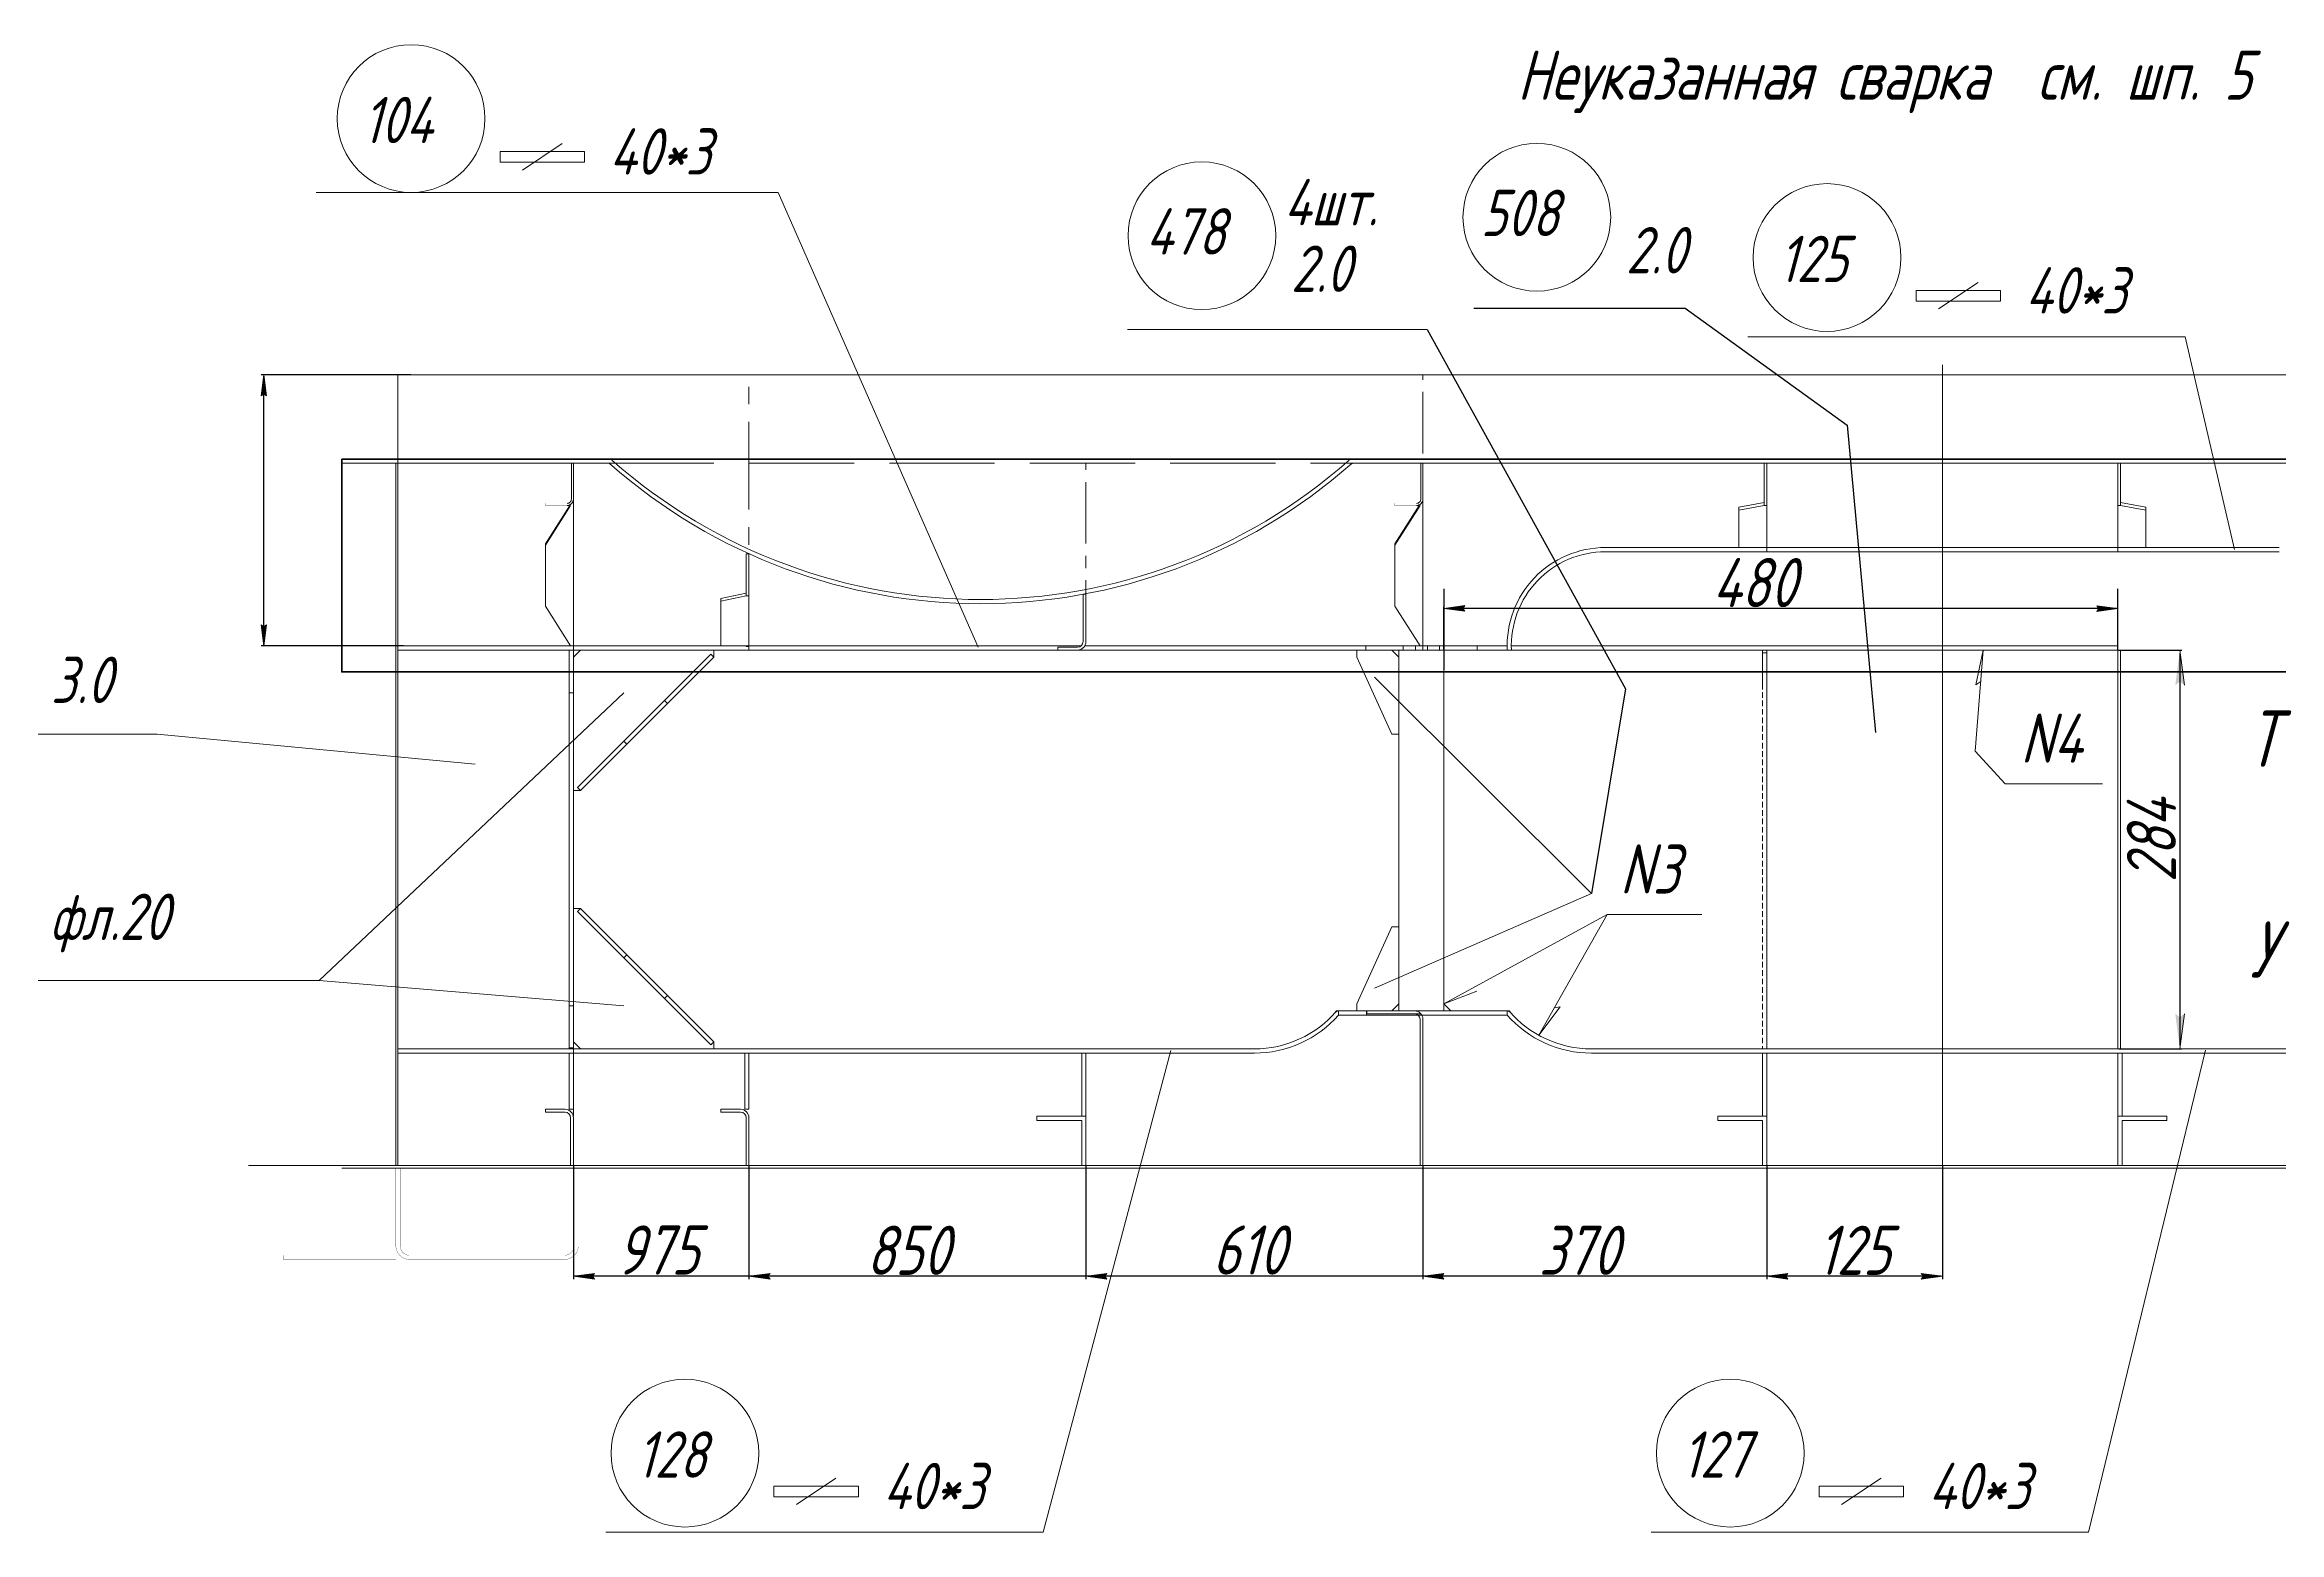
# Model space of a CAD drawing. Header units: millimetres. Extents: x 77380 to 135900, y -26587 to 17301.
# Drawn here: x 119893 to 121484, y -752 to 307 of the extents above; entities that cross this region are included whole.
import ezdxf

# ---------------------------------------------------------------- set-up
doc = ezdxf.new("R2010")
doc.units = ezdxf.units.MM
for name, pattern in [('K5LT32768', [0]), ('K5LT32772', [0]), ('K5LT32779', [0]), ('K5LT32780', [0]), ('K5LT32785', [200, 125, -25, 25, -25]), ('K5LT32790', [0]), ('K5LT32791', [0]), ('K5LT32800', [100, 75, -25]), ('K5LT32801', [70, 43.75, -8.75, 8.75, -8.75]), ('K5LT32802', [100, 62.5, -12.5, 12.5, -12.5]), ('K5LT32803', [60, 37.5, -7.5, 7.5, -7.5]), ('K5LT_DASHED', [6, 4, -2]), ('K5LT_THIN', [0])]:
    doc.linetypes.add(name, pattern=pattern)
doc.layers.add('4001', color=7, linetype='Continuous')
doc.styles.add('KDIMTEXTSTYLE', font='GOST_AU.SHX', dxfattribs={"width": 0.96, "oblique": 15, "height": 5})
doc.styles.add('KTEXTSTYLE', font='GOST_AU.SHX', dxfattribs={"width": 0.96, "height": 5})
doc.dimstyles.new('KDIMSTYLE (1.00)', dxfattribs={"dimtxt": 5, "dimasz": 1, "dimexe": 2, "dimexo": 0, "dimgap": 1, "dimtad": 1, "dimtxsty": 'KDIMTEXTSTYLE', "dimsah": 1, "dimcen": 0, "dimdle": 1, "dimadec": 0, "dimazin": 0, "dimtfac": 0.667, "dimtmove": 0, "dimatfit": 3, "dimfxl": 1, "dimtvp": 1, "dimtolj": 1, "dimtzin": 0, "dimarcsym": 0})

# ---------------------------------------------------------------- blocks, each defined once
blk = doc.blocks.new('U3')
at = {"layer": '4001', "color": 7, "linetype": 'K5LT_THIN', "lineweight": 18}
for p, q in [((120715, 14342.1), (120718, 14342.1)), ((120715, 14297.1), (120715, 14342.1)), ((120718, 14342.1), (120718, 14297.1)), ((120718, 14297.1), (120715, 14297.1))]:
    blk.add_line(p, q, dxfattribs=at)
blk = doc.blocks.new('U4')
at = {"layer": '4001', "color": 7, "linetype": 'K5LT_THIN', "lineweight": 18}
for p, q in [((119980, 14342.1), (119977, 14342.1)), ((119977, 14342.1), (119977, 14297.1)), ((119980, 14297.1), (119980, 14342.1)), ((119977, 14297.1), (119980, 14297.1))]:
    blk.add_line(p, q, dxfattribs=at)
blk = doc.blocks.new('U5')
at = {"layer": '4001', "color": 7, "linetype": 'K5LT_THIN', "lineweight": 18}
for p, q in [((120465, 14342.1), (120462, 14342.1)), ((120462, 14342.1), (120462, 14297.1)), ((120465, 14297.1), (120465, 14342.1)), ((120462, 14297.1), (120465, 14297.1))]:
    blk.add_line(p, q, dxfattribs=at)
blk = doc.blocks.new('U8')
at = {"layer": '4001', "color": 7, "linetype": 'K5LT_THIN', "lineweight": 18}
for p, q in [((119615, 14342.1), (119612, 14342.1)), ((119612, 14342.1), (119612, 14302.1)), ((119615, 14302.1), (119615, 14342.1)), ((119612, 14302.1), (119615, 14302.1))]:
    blk.add_line(p, q, dxfattribs=at)
blk = doc.blocks.new('U9')
at = {"layer": '4001', "color": 7, "linetype": 'K5LT_THIN', "lineweight": 18}
for p, q in [((119740, 14342.1), (119737, 14342.1)), ((119737, 14342.1), (119737, 14302.1)), ((119740, 14302.1), (119740, 14342.1)), ((119737, 14302.1), (119740, 14302.1))]:
    blk.add_line(p, q, dxfattribs=at)
blk = doc.blocks.new('KDIMARROW_01')
blk.add_hatch(color=0).paths.add_polyline_path([(0, 0), (-15, 2), (-13.5, 0), (-15, -2)])
at = {"color": 0, "linetype": 'K5LT_THIN', "lineweight": 18}
for p, q in [((-13.5, 0), (-15, 2)), ((-15, 2), (0, 0)), ((0, 0), (-15, -2)), ((-15, -2), (-13.5, 0))]:
    blk.add_line(p, q, dxfattribs=at)
at = {"layer": '4001', "color": 0, "linetype": 'K5LT_THIN', "lineweight": 18}
blk.add_line((0, 0), (-1, 0), dxfattribs=at)
blk = doc.blocks.new('*D564')
at = {"color": 0, "lineweight": -2}
for p, q in [((121119.3, -490.8), (121119.3, -571.7)), ((121244.3, -490.8), (121244.3, -571.7)), ((121243.3, -569.7), (121120.3, -569.7))]:
    blk.add_line(p, q, dxfattribs=at)
at = {"layer": 'Defpoints', "color": 0, "lineweight": 100}
for p in [(121119.3, -490.8), (121244.3, -490.8), (121119.3, -569.7)]:
    blk.add_point(p, dxfattribs=at)
at = {"color": 0, "lineweight": -2, "rotation": 180}
blk.add_blockref('KDIMARROW_01', (121119.3, -569.7), dxfattribs=at)
at = {"color": 0, "lineweight": -2}
blk.add_blockref('KDIMARROW_01', (121244.3, -569.7), dxfattribs=at)
at = {"color": 7, "insert": (121181.3, -551.2), "char_height": 5, "attachment_point": 5, "style": 'KDIMTEXTSTYLE'}
blk.add_mtext('\\A1;\\H35.0;\\W0.965;\\Q15;\\H35.0;\\W0.965;\\Q15;\\Q15;125', dxfattribs=at)
blk = doc.blocks.new('*D565')
at = {"color": 0, "lineweight": -2}
for p, q in [((120874.3, -490.8), (120874.3, -571.7)), ((121243.3, -569.7), (120875.3, -569.7))]:
    blk.add_line(p, q, dxfattribs=at)
at = {"layer": 'Defpoints', "color": 0, "lineweight": 100}
for p in [(120874.3, -490.8), (120874.3, -569.7), (121244.3, -572.4)]:
    blk.add_point(p, dxfattribs=at)
at = {"color": 0, "lineweight": -2, "rotation": 180}
blk.add_blockref('KDIMARROW_01', (120874.3, -569.7), dxfattribs=at)
at = {"color": 0, "lineweight": -2}
blk.add_blockref('KDIMARROW_01', (121244.3, -569.7), dxfattribs=at)
at = {"color": 7, "insert": (120985.3, -551.2), "char_height": 5, "attachment_point": 5, "style": 'KDIMTEXTSTYLE'}
blk.add_mtext('\\A1;\\H35.0;\\W0.965;\\Q15;\\H35.0;\\W0.965;\\Q15;\\Q15;370', dxfattribs=at)
blk = doc.blocks.new('*D566')
at = {"color": 0, "lineweight": -2}
for p, q in [((120634.3, -490.8), (120634.3, -571.7)), ((121243.3, -569.7), (120635.3, -569.7))]:
    blk.add_line(p, q, dxfattribs=at)
at = {"layer": 'Defpoints', "color": 0, "lineweight": 100}
for p in [(120634.3, -490.8), (121244.3, -492.8), (120634.3, -569.7)]:
    blk.add_point(p, dxfattribs=at)
at = {"color": 0, "lineweight": -2, "rotation": 180}
blk.add_blockref('KDIMARROW_01', (120634.3, -569.7), dxfattribs=at)
at = {"color": 0, "lineweight": -2}
blk.add_blockref('KDIMARROW_01', (121244.3, -569.7), dxfattribs=at)
at = {"color": 7, "insert": (120750.3, -551), "char_height": 5, "attachment_point": 5, "style": 'KDIMTEXTSTYLE'}
blk.add_mtext('\\A1;\\H35.0;\\W0.965;\\Q15;\\H35.0;\\W0.965;\\Q15;\\Q15;610', dxfattribs=at)
blk = doc.blocks.new('*D567')
at = {"color": 0, "lineweight": -2}
for p, q in [((120394.3, -490.8), (120394.3, -571.7)), ((121243.3, -569.7), (120395.3, -569.7))]:
    blk.add_line(p, q, dxfattribs=at)
at = {"layer": 'Defpoints', "color": 0, "lineweight": 100}
for p in [(120394.3, -490.8), (121244.3, -492.8), (120394.3, -569.7)]:
    blk.add_point(p, dxfattribs=at)
at = {"color": 0, "lineweight": -2, "rotation": 180}
blk.add_blockref('KDIMARROW_01', (120394.3, -569.7), dxfattribs=at)
at = {"color": 0, "lineweight": -2}
blk.add_blockref('KDIMARROW_01', (121244.3, -569.7), dxfattribs=at)
at = {"color": 7, "insert": (120507.3, -551.2), "char_height": 5, "attachment_point": 5, "style": 'KDIMTEXTSTYLE'}
blk.add_mtext('\\A1;\\H35.0;\\W0.965;\\Q15;\\H35.0;\\W0.965;\\Q15;\\Q15;850', dxfattribs=at)
blk = doc.blocks.new('*D568')
at = {"color": 0, "lineweight": -2}
for p, q in [((120269.3, -490.8), (120269.3, -571.7)), ((121243.3, -569.7), (120270.3, -569.7))]:
    blk.add_line(p, q, dxfattribs=at)
at = {"layer": 'Defpoints', "color": 0, "lineweight": 100}
for p in [(120269.3, -490.8), (121244.3, -492.8), (120269.3, -569.7)]:
    blk.add_point(p, dxfattribs=at)
at = {"color": 0, "lineweight": -2, "rotation": 180}
blk.add_blockref('KDIMARROW_01', (120269.3, -569.7), dxfattribs=at)
at = {"color": 0, "lineweight": -2}
blk.add_blockref('KDIMARROW_01', (121244.3, -569.7), dxfattribs=at)
at = {"color": 7, "insert": (120329.3, -551), "char_height": 5, "attachment_point": 5, "style": 'KDIMTEXTSTYLE'}
blk.add_mtext('\\A1;\\H35.0;\\W0.965;\\Q15;\\H35.0;\\W0.965;\\Q15;\\Q15;975', dxfattribs=at)

msp = doc.modelspace()

# ---------------------------------------------------------------- hatches: boundary and pattern name
for points in [[(121410.199, -148.815), (121413.491, -123.815), (121416.782, -148.815), (121413.491, -146.315)], [(121410.199, -382.815), (121413.491, -407.815), (121416.782, -382.815), (121413.491, -385.315)]]:
    msp.add_hatch(color=7).paths.add_polyline_path(points)

# ---------------------------------------------------------------- linework, layer by layer
at = {"color": 1, "linetype": 'K5LT32772', "lineweight": 18, "true_color": 0xff0000}
for p, q in [((120277.193, 231.13), (120217.076, 231.13)), ((120217.076, 231.13), (120217.076, 223.616)), ((120217.076, 223.616), (120277.193, 223.616)), ((120233.045, 217.98), (120261.225, 236.766)), ((120277.193, 223.616), (120277.193, 231.13)), ((121285.653, 132.204), (121225.535, 132.204)), ((121225.535, 132.204), (121225.535, 124.69)), ((121241.504, 119.054), (121269.684, 137.84)), ((121285.653, 124.69), (121285.653, 132.204)), ((121225.535, 124.69), (121285.653, 124.69)), ((121105.77, 99.328), (121417.327, 99.328)), ((121417.327, 99.328), (121452.246, -52.206)), ((121244.278, -534.003), (121244.278, 79.206)), ((120603.867, -752.003), (120694.735, -409.023)), ((121348.381, -752.003), (121431.742, -408.713)), ((122480.993, -490.815), (120037.87, -490.815)), ((120428.044, -732.277), (120456.224, -713.49)), ((121172.559, -732.277), (121200.739, -713.49)), ((120472.193, -719.126), (120412.076, -719.126)), ((120412.076, -719.126), (120412.076, -726.641)), ((120412.076, -726.641), (120472.193, -726.641)), ((120472.193, -726.641), (120472.193, -719.126)), ((121216.707, -719.126), (121156.59, -719.126)), ((121156.59, -719.126), (121156.59, -726.641)), ((121156.59, -726.641), (121216.707, -726.641)), ((121216.707, -726.641), (121216.707, -719.126)), ((120292.31, -752.003), (120603.867, -752.003)), ((121036.825, -752.003), (121348.381, -752.003))]:
    msp.add_line(p, q, dxfattribs=at)
at = {"color": 1, "linetype": 'K5LT_THIN', "lineweight": 18, "true_color": 0xff0000}
for p, q in [((120086.008, 202.011), (120415.008, 202.011)), ((120415.008, 202.011), (120557.495, -121.816)), ((120663.839, 104.532), (120877.299, 104.532)), ((120839.778, -143.082), (120994.278, -297.065)), ((120839.778, -364.607), (120994.278, -297.065))]:
    msp.add_line(p, q, dxfattribs=at)
at = {"color": 1, "true_color": 0xff0000}
for p, q in [((120910.576, 119.508), (121060.988, 119.508)), ((121060.988, 119.508), (121176.483, 36.305)), ((120877.299, 104.532), (121018.496, -151.33)), ((121176.483, 36.305), (121196.627, -182.437)), ((121018.496, -151.33), (120994.278, -297.065))]:
    msp.add_line(p, q, dxfattribs=at)
at = {"color": 7}
for p, q in [((120153.48, 72.184), (120046.743, 72.184)), ((120048.743, -119.816), (120048.743, 71.184)), ((121368.278, -94.298), (121000.278, -94.298)), ((120148.262, -120.816), (120046.743, -120.816)), ((121288.993, -219.055), (121267.595, -195.716))]:
    msp.add_line(p, q, dxfattribs=at)
at = {"color": 7, "linetype": 'K5LT_THIN', "lineweight": 18}
for p, q in [((120144.278, 69.185), (120144.278, 72.184)), ((122344.278, 72.184), (120144.278, 72.184)), ((120144.278, 69.185), (120144.278, 12.184)), ((120295.459, 12.184), (120144.278, 12.184)), ((120144.278, 12.184), (120144.278, 9.185)), ((120144.278, 9.185), (120144.278, -120.816)), ((120144.278, 9.185), (120294.325, 9.185)), ((121665.461, 12.184), (120823.096, 12.184)), ((120824.23, 9.185), (121664.326, 9.185)), ((121117.278, 9.185), (121117.278, -20.815)), ((121119.278, 9.185), (121117.278, 9.185)), ((121119.278, 9.185), (121119.278, -20.815)), ((121371.278, 9.185), (121369.278, 9.185)), ((121369.278, 9.185), (121369.278, -20.815)), ((121371.278, 9.185), (121371.278, -20.815)), ((120249.278, -48.285), (120266.745, -20.815)), ((120249.278, -49.123), (120267.278, -20.815)), ((120269.278, -20.815), (120269.278, -120.815)), ((120854.278, -48.285), (120871.745, -20.815)), ((120854.278, -49.123), (120872.278, -20.815)), ((121117.278, -18.827), (121099.278, -22.184)), ((121117.278, -20.815), (121099.278, -24.172)), ((121099.278, -22.184), (121099.278, -24.172)), ((121099.278, -24.172), (121099.278, -50.815)), ((121119.278, -20.815), (121117.278, -20.815)), ((121119.278, -20.815), (121119.278, -50.815)), ((121371.278, -20.815), (121369.278, -20.815)), ((121369.278, -20.815), (121369.278, -50.815)), ((121389.278, -22.184), (121371.278, -18.827)), ((121389.278, -24.172), (121371.278, -20.815)), ((121389.278, -22.184), (121389.278, -24.172)), ((121389.278, -50.815), (121389.278, -24.172)), ((120249.278, -92.508), (120249.278, -48.285)), ((120394.278, -55.199), (120392.278, -55.199)), ((120392.278, -55.199), (120392.278, -85.199)), ((120394.278, -55.199), (120394.278, -85.199)), ((120854.278, -92.508), (120854.278, -48.285)), ((121484.278, -50.815), (121004.278, -50.815)), ((121004.278, -53.816), (121484.278, -53.816)), ((121099.278, -50.815), (121117.278, -50.815)), ((121119.278, -50.815), (121117.278, -50.815)), ((121371.278, -50.815), (121369.278, -50.815)), ((121371.278, -50.815), (121389.278, -50.815)), ((120267.278, -120.815), (120249.278, -92.508)), ((120392.278, -83.215), (120374.278, -87.049)), ((120392.278, -85.199), (120374.278, -89.032)), ((120374.278, -87.049), (120374.278, -89.032)), ((120374.278, -89.032), (120374.278, -120.923)), ((120394.278, -85.199), (120392.278, -85.199)), ((120394.278, -85.199), (120394.278, -121.199)), ((120872.278, -120.815), (120854.278, -92.508)), ((120267.278, -120.815), (120144.278, -120.815)), ((120144.278, -123.815), (120144.278, -120.815)), ((120374.278, -120.816), (120144.278, -120.816)), ((120144.278, -120.816), (120144.278, -123.816)), ((120144.278, -407.815), (120144.278, -123.815)), ((120144.278, -123.815), (120266.278, -123.815)), ((120144.278, -123.816), (120614.278, -123.816)), ((120266.278, -154.38), (120266.278, -123.815)), ((120266.278, -123.815), (120269.278, -123.815)), ((120269.278, -120.815), (120267.278, -120.815)), ((120267.278, -120.815), (120269.278, -120.815)), ((120274.278, -123.815), (120269.278, -128.815)), ((120269.278, -154.38), (120269.278, -123.815)), ((120369.278, -123.815), (120274.278, -123.815)), ((120367.157, -126.694), (120334.089, -159.762)), ((120367.157, -126.694), (120369.278, -128.815)), ((120369.278, -128.815), (120369.278, -123.815)), ((120369.278, -123.815), (120369.278, -128.815)), ((120394.278, -120.816), (120374.278, -120.816)), ((120374.278, -120.923), (120392.278, -120.923)), ((120392.278, -120.923), (120392.278, -121.199)), ((120394.278, -121.199), (120392.278, -121.199)), ((120630.924, -120.816), (120394.278, -120.816)), ((120634.278, -123.816), (120614.278, -123.816)), ((120633.474, -120.816), (120634.278, -120.816)), ((120934.278, -120.816), (120634.278, -120.816)), ((120634.278, -123.816), (120937.345, -123.816)), ((120833.878, -123.815), (120827.278, -123.815)), ((120827.278, -123.815), (120827.278, -128.815)), ((120833.578, -120.815), (120833.578, -123.815)), ((120833.578, -120.815), (120860.365, -120.815)), ((120833.878, -123.815), (120860.365, -123.815)), ((120857.278, -128.815), (120852.278, -123.815)), ((120857.278, -123.815), (120857.278, -128.815)), ((120860.365, -120.815), (120860.365, -123.815)), ((120860.365, -120.815), (120868.94, -120.815)), ((120860.365, -123.815), (120868.94, -123.815)), ((120868.94, -120.815), (120868.94, -123.815)), ((120868.94, -120.815), (120877.616, -120.815)), ((120868.94, -123.815), (120877.616, -123.815)), ((120874.278, -120.815), (120934.278, -120.815)), ((120877.616, -120.815), (120877.616, -123.815)), ((120877.616, -120.815), (120886.191, -120.815)), ((120877.616, -123.815), (120886.191, -123.815)), ((120886.191, -120.815), (120886.191, -123.815)), ((120886.191, -120.815), (120912.978, -120.815)), ((120886.191, -123.815), (120912.078, -123.815)), ((120889.278, -128.815), (120889.278, -123.815)), ((120892.278, -123.815), (121369.278, -123.815)), ((120912.078, -123.815), (120919.278, -123.815)), ((120934.278, -120.815), (120912.978, -120.815)), ((120912.978, -120.815), (120912.978, -123.815)), ((121116.278, -123.815), (120914.278, -123.815)), ((120937.345, -123.815), (120919.278, -123.815)), ((120937.278, -120.815), (121116.278, -120.815)), ((121119.278, -120.815), (121116.278, -120.815)), ((121116.278, -123.815), (121116.278, -150.815)), ((121119.278, -123.815), (121116.278, -123.815)), ((121119.278, -123.815), (121116.278, -123.815)), ((121119.278, -125.815), (121116.278, -125.815)), ((121119.278, -120.815), (121364.278, -120.815)), ((121329.278, -123.815), (121119.278, -123.815)), ((121119.278, -123.815), (121119.278, -150.815)), ((121119.278, -123.815), (121119.278, -150.815)), ((121267.595, -195.716), (121273.442, -123.815)), ((121273.442, -123.815), (121268.135, -148.466)), ((121369.278, -120.815), (121329.278, -120.815)), ((121369.278, -123.815), (121329.278, -123.815)), ((121369.278, -120.815), (121369.278, -123.815)), ((121369.278, -123.815), (121369.278, -120.815)), ((121369.278, -123.815), (121369.278, -407.815)), ((121369.278, -123.815), (121371.278, -123.815)), ((121369.278, -407.815), (121369.278, -123.815)), ((121371.278, -407.815), (121371.278, -123.815)), ((121413.491, -123.815), (121416.782, -148.815)), ((120369.278, -128.815), (120336.21, -161.884)), ((120827.278, -128.815), (120852.278, -183.815)), ((120857.278, -183.815), (120857.278, -128.815)), ((120889.278, -183.815), (120889.278, -128.815)), ((120305.225, -154.38), (120088.243, -359.058)), ((120266.278, -154.38), (120269.278, -154.38)), ((120266.278, -377.251), (120266.278, -154.38)), ((120269.278, -154.38), (120269.278, -377.251)), ((121119.278, -150.815), (121119.278, -407.815)), ((121268.135, -148.466), (121271.618, -146.241)), ((121413.491, -143.816), (121413.491, -181.615)), ((120334.089, -159.762), (120305.225, -188.626)), ((120336.21, -161.884), (120307.346, -190.747)), ((120334.089, -159.762), (120336.21, -161.884)), ((119763.768, -183.8), (119972.738, -183.8)), ((120199.278, -205.16), (119972.738, -183.8)), ((120305.225, -188.626), (120272.157, -221.694)), ((120307.346, -190.747), (120274.278, -223.815)), ((120305.225, -188.626), (120307.346, -190.747)), ((120852.278, -183.815), (120857.278, -183.815)), ((120857.278, -183.815), (120857.278, -320.815)), ((120889.278, -320.815), (120889.278, -183.815)), ((120272.157, -221.694), (120274.278, -223.815)), ((121288.993, -219.055), (121358.442, -219.055)), ((120269.278, -223.815), (120274.278, -223.815)), ((120274.278, -307.815), (120269.278, -307.815)), ((120272.157, -309.937), (120274.278, -307.815)), ((120272.157, -309.937), (120305.225, -343.005)), ((120274.278, -307.815), (120307.346, -340.884)), ((121005.582, -312.225), (120889.278, -375.815)), ((121005.582, -312.225), (120956.769, -398.062)), ((121005.582, -312.225), (121073.046, -312.225)), ((120827.278, -375.815), (120852.278, -320.815)), ((120852.278, -320.815), (120857.278, -320.815)), ((120857.278, -320.815), (120857.278, -375.815)), ((120889.278, -320.815), (120889.278, -375.815)), ((120305.225, -343.005), (120307.346, -340.884)), ((120305.225, -343.005), (120334.089, -371.869)), ((120307.346, -340.884), (120336.21, -369.747)), ((119711.243, -359.058), (120088.243, -359.058)), ((120305.225, -377.251), (120088.243, -359.058)), ((120269.278, -377.251), (120266.278, -377.251)), ((120266.278, -407.05), (120266.278, -377.251)), ((120269.278, -407.05), (120269.278, -377.251)), ((120334.089, -371.869), (120336.21, -369.747)), ((120334.089, -371.869), (120367.157, -404.937)), ((120336.21, -369.747), (120369.278, -402.815)), ((120812.836, -380.815), (120935.72, -380.815)), ((120814.248, -383.815), (120814.248, -380.815)), ((120834.248, -380.815), (120814.248, -380.815)), ((120827.278, -380.815), (120827.278, -375.815)), ((120834.248, -383.815), (120834.248, -380.815)), ((120834.278, -380.815), (120834.248, -380.815)), ((120834.278, -382.815), (120834.278, -380.815)), ((120834.278, -380.815), (120874.278, -380.815)), ((120857.278, -375.815), (120852.278, -380.815)), ((120857.278, -375.815), (120857.278, -380.815)), ((120934.248, -380.815), (120874.278, -380.815)), ((120889.278, -375.815), (120912.792, -366.71)), ((120889.278, -380.815), (120889.278, -375.815)), ((120889.278, -375.815), (120894.278, -380.815)), ((120934.248, -383.815), (120934.248, -380.815)), ((120934.308, -380.815), (120934.308, -383.815)), ((120956.769, -398.062), (120971.988, -377.957)), ((120971.988, -377.957), (120967.891, -378.503)), ((120834.248, -383.815), (120814.248, -383.815)), ((120814.278, -383.815), (120934.278, -383.815)), ((120872.278, -383.815), (120834.248, -383.815)), ((120872.278, -382.815), (120834.278, -382.815)), ((120934.248, -383.815), (120874.278, -383.815)), ((120934.248, -383.815), (120934.308, -383.815)), ((121413.491, -407.815), (121416.782, -382.815)), ((120144.278, -407.815), (120754.278, -407.815)), ((120144.278, -410.815), (120144.278, -407.815)), ((120144.278, -410.815), (120754.278, -410.815)), ((120144.278, -410.815), (120144.278, -490.815)), ((120269.278, -407.05), (120266.278, -407.05)), ((120266.278, -407.05), (120266.278, -407.815)), ((120266.278, -410.815), (120269.278, -410.815)), ((120269.278, -402.815), (120274.278, -407.815)), ((120367.157, -404.937), (120369.278, -402.815)), ((120369.278, -407.815), (120369.278, -402.815)), ((120994.278, -407.815), (121244.278, -407.815)), ((120994.278, -410.815), (121244.278, -410.815)), ((121119.278, -450.815), (121119.278, -410.815)), ((121494.278, -407.815), (121244.278, -407.815)), ((121494.278, -410.815), (121244.278, -410.815)), ((120599.278, -455.815), (120634.278, -455.815)), ((120599.278, -458.815), (120599.278, -455.815)), ((120631.278, -458.815), (120599.278, -458.815)), ((120631.278, -490.815), (120631.278, -458.815)), ((120634.278, -455.815), (120634.278, -490.815)), ((121084.278, -455.815), (121119.278, -455.815)), ((121084.278, -458.815), (121084.278, -455.815)), ((121116.278, -458.815), (121084.278, -458.815)), ((121116.278, -490.815), (121116.278, -458.815)), ((121119.278, -455.815), (121119.278, -490.815)), ((121369.278, -455.815), (121369.278, -490.815)), ((121404.278, -455.815), (121369.278, -455.815)), ((121372.278, -458.815), (121404.278, -458.815)), ((121372.278, -490.815), (121372.278, -458.815)), ((121404.278, -458.815), (121404.278, -455.815)), ((120144.278, -490.815), (121244.278, -490.815)), ((120634.278, -490.815), (120631.278, -490.815)), ((121119.278, -490.815), (121116.278, -490.815)), ((122344.278, -490.815), (121244.278, -490.815)), ((121369.278, -490.815), (121372.278, -490.815))]:
    msp.add_line(p, q, dxfattribs=at)
at = {"color": 1, "linetype": 'K5LT32802', "lineweight": 18, "true_color": 0xff0000}
for p, q in [((120394.278, -123.816), (120394.278, 72.184)), ((120269.278, -455.815), (120269.278, 9.185))]:
    msp.add_line(p, q, dxfattribs=at)
at = {"color": 1, "linetype": 'K5LT32801', "lineweight": 18, "true_color": 0xff0000}
for p, q in [((120874.278, -123.816), (120874.278, 72.184)), ((120634.277, -117.917), (120634.277, 9.185))]:
    msp.add_line(p, q, dxfattribs=at)
at = {"color": 3, "linetype": 'K5LT32768', "lineweight": 18, "true_color": 0x00ff00}
for p, q in [((120294.278, 12.184), (120104.279, 12.184)), ((120294.278, 9.185), (120104.279, 9.185)), ((120142.778, -490.815), (120142.778, 9.185)), ((120144.278, 9.185), (120294.702, 9.185)), ((120144.278, -490.815), (120144.278, 9.185)), ((120267.78, -16.37), (120267.78, 9.185)), ((120269.278, -16.37), (120269.278, 9.185)), ((121665.279, 12.184), (120823.277, 12.184)), ((121665.279, 9.185), (120823.277, 9.185)), ((120823.852, 9.185), (121664.703, 9.185)), ((120872.78, -16.37), (120872.78, 9.185)), ((120874.278, -16.37), (120874.278, 9.185)), ((122384.277, -492.816), (120104.279, -492.816))]:
    msp.add_line(p, q, dxfattribs=at)
at = {"color": 6, "linetype": 'K5LT32800', "lineweight": 18, "true_color": 0xff00ff}
for p, q in [((120294.278, 9.185), (120823.852, 9.185)), ((120295.459, 12.184), (120823.807, 12.184))]:
    msp.add_line(p, q, dxfattribs=at)
at = {"color": 1, "linetype": 'K5LT32803', "lineweight": 18, "true_color": 0xff0000}
for p, q in [((121119.278, -53.816), (121119.278, 9.185)), ((121369.278, 9.185), (121369.278, -53.816))]:
    msp.add_line(p, q, dxfattribs=at)
at = {"color": 1, "linetype": 'K5LT32785', "lineweight": 18, "true_color": 0xff0000}
msp.add_line((120874.278, -123.816), (120874.278, -20.816), dxfattribs=at)
at = {"color": 7, "linetype": 'K5LT32791', "lineweight": 18}
for p, q in [((120632.278, -117.816), (120632.278, -84.098)), ((120632.278, -84.098), (120634.278, -84.098)), ((120634.278, -88.815), (120634.278, -117.816)), ((120614.278, -121.816), (120628.278, -121.816)), ((120614.278, -123.816), (120614.278, -121.816)), ((120628.278, -123.816), (120614.278, -123.816)), ((120263.278, -450.815), (120249.278, -450.815)), ((120249.278, -450.815), (120249.278, -452.815)), ((120249.278, -452.815), (120263.278, -452.815)), ((120267.278, -456.815), (120267.278, -490.815)), ((120269.278, -490.815), (120269.278, -456.815)), ((120388.278, -450.815), (120374.278, -450.815)), ((120374.278, -450.815), (120374.278, -452.815)), ((120374.278, -452.815), (120388.278, -452.815)), ((120392.278, -456.815), (120392.278, -490.815)), ((120394.278, -490.815), (120394.278, -456.815))]:
    msp.add_line(p, q, dxfattribs=at)
for p, q in [((120889.278, -80.292), (120889.278, -137.981)), ((120889.278, -123.19), (120889.278, -93.048)), ((121366.778, -94.298), (120891.778, -94.298)), ((121369.278, -123.815), (121369.278, -80.292)), ((121369.278, -123.19), (121369.278, -93.048)), ((121369.903, -123.815), (121414.741, -123.815)), ((121413.491, -126.315), (121413.491, -405.315)), ((121369.903, -407.815), (121414.741, -407.815))]:
    msp.add_line(p, q)
at = {"color": 7, "linetype": 'K5LT_DASHED', "lineweight": 18}
msp.add_line((121116.278, -123.815), (121116.278, -407.815), dxfattribs=at)
at = {"color": 7, "linetype": 'K5LT32780', "lineweight": 18}
for p, q in [((120872.278, -490.815), (120872.278, -386.743)), ((120874.278, -490.815), (120874.278, -386.743))]:
    msp.add_line(p, q, dxfattribs=at)
at = {"color": 2, "lineweight": 100}
msp.add_lwpolyline([(120104.279, 12.184), (122411.445, 12.184), (122411.445, -139.358), (120104.279, -139.358)], close=True, dxfattribs=at)
at = {"color": 3, "linetype": 'K5LT32768', "true_color": 0x00ff00, "const_width": 0.18}
for points in [[(120264.78, -20.87), (120249.335, -20.87), (120249.335, -19.37), (120264.78, -19.37)], [(120869.78, -20.87), (120854.335, -20.87), (120854.335, -19.37), (120869.78, -19.37)]]:
    msp.add_lwpolyline(points, dxfattribs=at)
at = {"color": 7, "linetype": 'K5LT32780', "const_width": 0.18}
msp.add_lwpolyline([(120868.279, -380.743), (120834.351, -380.743), (120834.351, -382.742), (120868.279, -382.742)], dxfattribs=at)
at = {"color": 8, "linetype": 'K5LT32790', "true_color": 0x808080, "const_width": 0.18}
msp.add_lwpolyline([(120145.778, -492.815), (120145.778, -547.816, 0.41421356), (120152.778, -554.816), (120262.778, -554.816, 0.41421356), (120269.778, -547.816), (120269.778, -492.815), (120272.778, -492.815), (120272.778, -547.816, -0.41421356), (120262.778, -557.816), (120152.778, -557.816, -0.41421356), (120142.778, -547.816), (120142.778, -492.815)], format="xyb", close=True, dxfattribs=at)
at = {"color": 8, "linetype": 'K5LT32779', "true_color": 0x808080, "const_width": 0.18}
msp.add_lwpolyline([(120142.778, -554.815), (120062.779, -554.815), (120062.779, -557.815), (120142.778, -557.815)], dxfattribs=at)
at = {"color": 1, "linetype": 'K5LT32772', "lineweight": 18, "true_color": 0xff0000}
for centre in [(120153.671, 254.614), (120716.882, 171.167), (120955.465, 184.336), (121162.13, 155.688), (120348.67, -695.642), (121093.185, -695.642)]:
    msp.add_circle(centre, 52.603, dxfattribs=at)
at = {"color": 7, "linetype": 'K5LT_THIN', "lineweight": 18}
for centre, radius, start, end in [((120559.278, 309.185), 400, 228.644411, 311.355589), ((120559.277, 309.185), 397, 228.590378, 311.409622), ((120823.096, 11.185), 1, 90, 131.518328), ((120824.23, 8.185), 1, 90, 131.355589), ((121004.278, -120.815), 70, 90, 182.456209), ((121004.278, -120.815), 67, 90, 182.56626), ((120754.278, -330.815), 77, 270, 319.507339), ((120814.248, -383.915), 3.1, 90, 138.476946), ((120934.308, -383.915), 3.1, 41.523054, 90), ((120994.278, -330.815), 77, 220.492661, 270), ((120754.278, -330.815), 80, 270, 318.590378), ((120814.248, -383.915), 0.1, 90, 138.476946), ((120994.278, -330.815), 80, 221.409622, 270), ((120934.308, -383.915), 0.1, 41.523054, 90)]:
    msp.add_arc(centre, radius, start, end, dxfattribs=at)
at = {"color": 3, "linetype": 'K5LT32768', "lineweight": 18, "true_color": 0x00ff00}
for centre, radius, start, end in [((120264.78, -16.37), 3, 269.998352, 0.001648), ((120264.78, -16.372), 4.498, 270.00119, 0.018234), ((120869.78, -16.37), 3, 269.998352, 0.001648), ((120869.78, -16.372), 4.498, 270.00119, 0.018234)]:
    msp.add_arc(centre, radius, start, end, dxfattribs=at)
at = {"color": 7, "linetype": 'K5LT32791', "lineweight": 18}
for centre, radius, start, end in [((120628.278, -117.816), 4, 270, 0), ((120628.278, -117.816), 6, 270, 0), ((120263.278, -456.815), 6, 0, 90), ((120263.278, -456.815), 4, 0, 90), ((120388.278, -456.815), 6, 0, 90), ((120388.278, -456.815), 4, 0, 90)]:
    msp.add_arc(centre, radius, start, end, dxfattribs=at)
at = {"color": 7, "linetype": 'K5LT32780', "lineweight": 18}
for centre, radius, start, end in [((120868.279, -386.743), 6, 359.998352, 90.001648), ((120868.277, -386.743), 4, 359.98999, 89.988144)]:
    msp.add_arc(centre, radius, start, end, dxfattribs=at)
msp.add_solid([(121366.778, -93.881), (121366.778, -94.715), (121369.278, -94.298)])

# ---------------------------------------------------------------- block references
at = {"color": 7}
for p, rotation in [((120048.743, 72.184), 90), ((120889.278, -94.166), 180), ((120048.743, -120.816), 270)]:
    msp.add_blockref('KDIMARROW_01', p, dxfattribs=dict(at, rotation=rotation))
msp.add_blockref('KDIMARROW_01', (121369.278, -94.298), dxfattribs=at)
for name in ['U8', 'U9', 'U4', 'U5', 'U3']:
    msp.add_blockref(name, (654.279, -14752.904))

# ---------------------------------------------------------------- texts
for s, insert, char_height, attachment_point, style in [('\\H3.5;\\W0.965;\\Q15;\\Q15;\\H35.00;Неуказанная сварка  см. шп. 5', (120941.479, 303.046), 2.5, 1, 'KTEXTSTYLE'), ('\\H3.5;\\W0.965;\\Q15;\\Q15;\\H33.00;{\\c255;104}', (120119.163, 270.114), 2.5, 1, 'KTEXTSTYLE'), ('\\H3.5;\\W0.965;\\Q15;\\Q15;\\H33.00;{\\c255;40*3}', (120294.693, 247.692), 2.5, 1, 'KTEXTSTYLE'), ('\\H3.5;\\W0.965;\\Q15;\\Q15;\\H33.00;4шт.', (120775.143, 211.617), 2.5, 1, 'KTEXTSTYLE'), ('{\\H13.2x;\\Q15;\\W0.965;\\C1;\\c255;508}', (120915.407, 203.916), 2.5, 1, 'KTEXTSTYLE'), ('\\H3.5;\\W0.965;\\Q15;\\Q15;\\H33.00;{\\c255;478}', (120676.824, 190.747), 2.5, 1, 'KTEXTSTYLE'), ('{\\H13.2x;\\Q15;\\W0.965;\\C1;\\c255;2.0}', (121018.87, 177.414), 2.5, 1, 'KTEXTSTYLE'), ('\\H3.5;\\W0.965;\\Q15;\\Q15;\\H33.00;{\\c255;2.0}', (120780.287, 164.245), 2.5, 1, 'KTEXTSTYLE'), ('\\H3.5;\\W0.965;\\Q15;\\Q15;\\H33.00;{\\c255;125}', (121127.622, 171.188), 2.5, 1, 'KTEXTSTYLE'), ('\\H3.5;\\W0.965;\\Q15;\\Q15;\\H33.00;{\\c255;40*3}', (121303.153, 148.766), 2.5, 1, 'KTEXTSTYLE'), ('\\A1;{\\H7x;\\W0.965;480}', (121110.278, -75.786), 5, 5, 'KDIMTEXTSTYLE'), ('\\H3.5;\\W0.965;\\Q15;\\Q15;\\H33.00;{\\c255;3.0}', (119897.142, -128.52), 2.5, 1, 'KTEXTSTYLE'), ('{\\H14x;\\Q15;\\W0.965;N4}', (121299.874, -169.126), 2.5, 1, 'KTEXTSTYLE'), ('\\H3.5;\\W0.965;\\Q15;\\Q15;\\H40.00;{\\c16711680;Т}', (121461.335, -166.882), 2.5, 1, 'KTEXTSTYLE'), ('{\\H14x;\\Q15;\\W0.965;N3}', (121014.478, -262.297), 2.5, 1, 'KTEXTSTYLE'), ('\\H3.5;\\W0.965;\\Q15;\\Q15;\\H33.00;{\\c255;3.0 фл.20}', (119836.696, -297.249), 2.5, 1, 'KTEXTSTYLE'), ('\\H3.5;\\W0.965;\\Q15;\\Q15;\\H40.00;{\\c16711680;У}', (121463.159, -317.082), 2.5, 1, 'KTEXTSTYLE'), ('\\H3.5;\\W0.965;\\Q15;\\Q15;\\H33.00;{\\c255;128}', (120314.162, -680.142), 2.5, 1, 'KTEXTSTYLE'), ('\\H3.5;\\W0.965;\\Q15;\\Q15;\\H33.00;{\\c255;127}', (121058.677, -680.142), 2.5, 1, 'KTEXTSTYLE'), ('\\H3.5;\\W0.965;\\Q15;\\Q15;\\H33.00;{\\c255;40*3}', (120489.693, -702.564), 2.5, 1, 'KTEXTSTYLE'), ('\\H3.5;\\W0.965;\\Q15;\\Q15;\\H33.00;{\\c255;40*3}', (121234.207, -702.564), 2.5, 1, 'KTEXTSTYLE')]:
    msp.add_mtext(s, dxfattribs=dict(at, insert=insert, char_height=char_height, attachment_point=attachment_point, style=style))
at = {"color": 7, "insert": (121393.199, -259.416), "char_height": 5, "attachment_point": 5, "rotation": 90, "style": 'KDIMTEXTSTYLE'}
msp.add_mtext('\\A1;{\\H7x;\\W0.965;284}', dxfattribs=at)

# ---------------------------------------------------------------- dimensions: what is measured, and where the dimension line sits
at = {"color": 7}
for base, p1, p2, text, override, picture, middle in [((120269.278, -569.695), (121244.278, -492.815), (120269.278, -490.815), '\\H35.0;\\W0.965;\\Q15;\\H35.0;\\W0.965;\\Q15;\\Q15;975', {"dimexo": 0, "dimblk1": 'KDIMARROW_01', "dimblk2": 'KDIMARROW_01', "dimse1": 1, "dimse2": 0, "dimclrt": 7, "dimtolj": 1}, '*D568', (120329.278, -569.695)), ((120394.278, -569.695), (121244.278, -492.815), (120394.278, -490.815), '\\H35.0;\\W0.965;\\Q15;\\H35.0;\\W0.965;\\Q15;\\Q15;850', {"dimexo": 0, "dimblk1": 'KDIMARROW_01', "dimblk2": 'KDIMARROW_01', "dimse1": 1, "dimse2": 0, "dimclrt": 7, "dimtolj": 1}, '*D567', (120507.278, -569.695)), ((120634.277, -569.695), (121244.278, -492.815), (120634.277, -490.815), '\\H35.0;\\W0.965;\\Q15;\\H35.0;\\W0.965;\\Q15;\\Q15;610', {"dimexo": 0, "dimblk1": 'KDIMARROW_01', "dimblk2": 'KDIMARROW_01', "dimse1": 1, "dimse2": 0, "dimclrt": 7, "dimtolj": 1}, '*D566', (120750.277, -569.695)), ((120874.278, -569.695), (121244.278, -572.383), (120874.278, -490.815), '\\H35.0;\\W0.965;\\Q15;\\H35.0;\\W0.965;\\Q15;\\Q15;370', {"dimexo": 0, "dimblk1": 'KDIMARROW_01', "dimblk2": 'KDIMARROW_01', "dimse1": 1, "dimse2": 0, "dimclrt": 7, "dimtolj": 1}, '*D565', (120985.278, -569.695)), ((121119.278, -569.695), (121244.278, -490.815), (121119.278, -490.815), '\\H35.0;\\W0.965;\\Q15;\\H35.0;\\W0.965;\\Q15;\\Q15;125', {"dimexo": 0, "dimblk1": 'KDIMARROW_01', "dimblk2": 'KDIMARROW_01', "dimse1": 0, "dimse2": 0, "dimclrt": 7, "dimtolj": 1}, '*D564', (121181.278, -569.695))]:
    dim = msp.add_linear_dim(base=base, p1=p1, p2=p2, text=text, dimstyle='KDIMSTYLE (1.00)', override=override, dxfattribs=at)
    dim.commit()
    dim.dimension.update_dxf_attribs({"geometry": picture, "text_midpoint": middle, "dimtype": 160})

doc.saveas('drawing.dxf')
